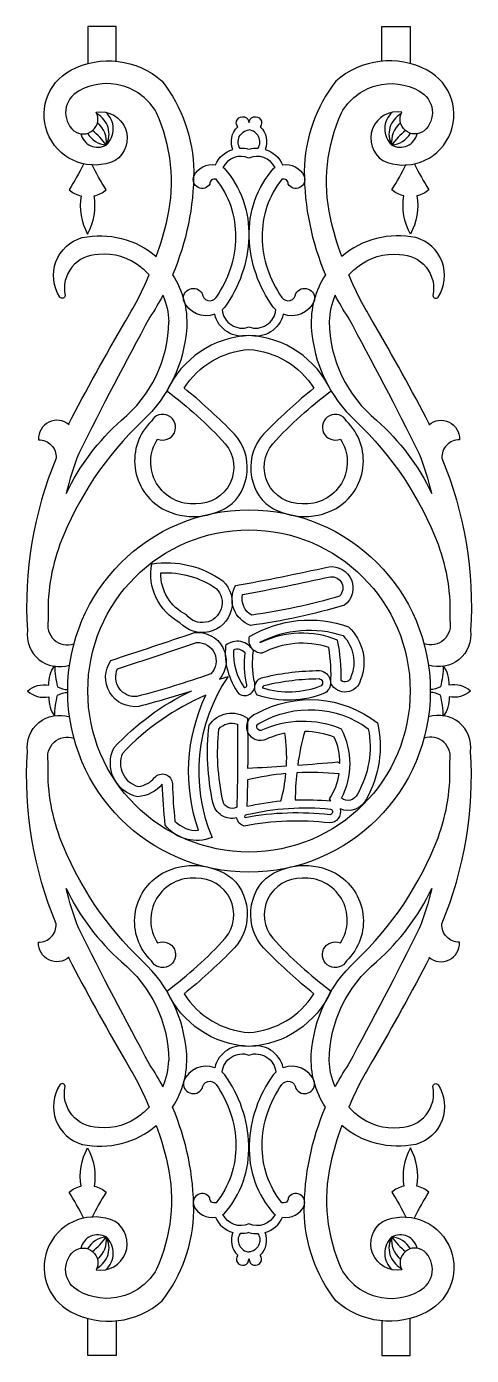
# Model space of a CAD drawing. Extents: x 126 to 346, y 914 to 1574.
import ezdxf

# ---------------------------------------------------------------- set-up
doc = ezdxf.new("R2010")
doc.units = 0
doc.header["$LTSCALE"] = 0.85
doc.header["$MEASUREMENT"] = 0
for name, color, linetype in [('3', 3, 'CONTINUOUS'), ('4', 4, 'CONTINUOUS'), ('7', 7, 'CONTINUOUS')]:
    doc.layers.add(name, color=color, linetype=linetype)

msp = doc.modelspace()

# ---------------------------------------------------------------- linework, layer by layer
at = {"layer": '3'}
for points in [[(125.95, 1244.29, -0.228191), (136.65, 1247.21, -0.191821), (139.55, 1256.75, 0.07153), (140.97, 1246.43, 0.162997), (145.97, 1245.07)], [(345.95, 1244.29, 0.228191), (335.25, 1247.21, 0.191821), (332.35, 1256.75, -0.07153), (330.93, 1246.43, -0.162997), (325.93, 1245.07)], [(125.95, 1244.29, 0.228191), (136.65, 1241.37, 0.191821), (139.55, 1231.83, -0.07153), (140.97, 1242.15, -0.162997), (145.97, 1243.52)], [(345.95, 1244.29, -0.228191), (335.25, 1241.37, -0.191821), (332.35, 1231.83, 0.07153), (330.93, 1242.15, 0.162997), (325.93, 1243.52)]]:
    msp.add_lwpolyline(points, format="xyb", dxfattribs=at)
for centre, radius, start, end in [((157.58, 1523.49), 10.98, 312.975, 48.67368), ((314.32, 1523.49), 10.98, 131.32632, 227.025), ((155.17, 1520.95), 11.31, 330.9808, 61.5382), ((153.62, 1517.12), 11.57, 351.74596, 52.33201), ((316.73, 1520.95), 11.31, 118.4618, 209.0192), ((318.29, 1517.12), 11.57, 127.66799, 188.25404), ((160.88, 1522.93), 8.56, 192.72415, 299.27236), ((165.86, 1526.9), 11.47, 209.0816, 266.02649), ((137.96, 1496.36), 33.16, 35.16319, 52.3336), ((333.94, 1496.36), 33.16, 127.6664, 144.83681), ((306.04, 1526.9), 11.47, 273.97351, 330.9184), ((311.02, 1522.93), 8.56, 240.72764, 347.27585), ((160.88, 965.65), 8.56, 60.72764, 167.27585), ((165.86, 961.68), 11.47, 93.97351, 150.9184), ((137.96, 992.22), 33.16, 307.6664, 324.83681), ((155.17, 967.64), 11.31, 298.4618, 29.0192), ((153.62, 971.46), 11.57, 307.66799, 8.25404), ((157.58, 965.09), 10.98, 311.32632, 47.025), ((314.32, 965.09), 10.98, 132.975, 228.67368), ((316.73, 967.64), 11.31, 150.9808, 241.5382), ((318.29, 971.46), 11.57, 171.74596, 232.33201), ((311.02, 965.65), 8.56, 12.72415, 119.27236), ((306.04, 961.68), 11.47, 29.0816, 86.02649), ((333.94, 992.22), 33.16, 215.16319, 232.3336)]:
    msp.add_arc(centre, radius, start, end, dxfattribs=at)
at = {"layer": '4'}
for points in [[(169.97, 1557.11), (169.97, 1574.3), (155.97, 1574.3), (155.97, 1555.95)], [(301.93, 1557.11), (301.93, 1574.3), (315.93, 1574.3), (315.93, 1555.95)], [(169.97, 931.48), (169.97, 914.29), (155.97, 914.29), (155.97, 932.64)], [(301.93, 931.48), (301.93, 914.29), (315.93, 914.29), (315.93, 932.64)]]:
    msp.add_lwpolyline(points, dxfattribs=at)
for points in [[(146.34, 1376.72, -0.012032), (174.07, 1427.07, 0.038989), (186.42, 1451, 0.039572), (182.24, 1454.75, 0.202523), (161.19, 1461.07, 0.478902), (144.71, 1440.66, -0.715206), (142.12, 1439.94, -0.506749), (153.14, 1469.51, -0.231929), (189.95, 1460.08, 0.028893), (195.55, 1479.24, 0.160402), (190.05, 1531.5, 0.416933), (151.35, 1542.22, 0.525567), (149.03, 1522.52, 0.802641), (160.16, 1531.82, -0.808395), (169.56, 1507.74, -0.967127), (147.46, 1552.62, -0.312495), (192.8, 1547.21, -0.164388), (208.53, 1502.42, -0.100043), (198, 1450.95, -0.160743), (205.02, 1424.82), (205.02, 1424.82, -0.190914), (183.09, 1378.45, 0.112559), (142.13, 1317.14, 0.101952), (136.34, 1279.39, 0.595993), (149.04, 1267.66)], [(325.56, 1376.72, 0.012032), (297.83, 1427.07, -0.038989), (285.48, 1451, -0.039572), (289.66, 1454.75, -0.202523), (310.72, 1461.07, -0.478902), (327.19, 1440.66, 0.715206), (329.78, 1439.94, 0.506749), (318.77, 1469.51, 0.231929), (281.95, 1460.08, -0.028893), (276.35, 1479.24, -0.160402), (281.85, 1531.5, -0.416933), (320.55, 1542.22, -0.525567), (322.87, 1522.52, -0.802641), (311.74, 1531.82, 0.808395), (302.34, 1507.74, 0.967127), (324.44, 1552.62, 0.312495), (279.1, 1547.21, 0.164388), (263.38, 1502.42, 0.100043), (273.9, 1450.95, 0.160743), (266.88, 1424.82), (266.88, 1424.82, 0.190914), (288.81, 1378.45, -0.112559), (329.78, 1317.14, -0.101952), (335.56, 1279.39, -0.595993), (322.86, 1267.66)], [(235.96, 1526.41, -1.402274), (241.57, 1524.47, -0.305745), (244, 1513.22, -0.215509), (252.65, 1505.67, -0.330987), (263.29, 1499.99, -0.916772), (255.37, 1496.03, 0.569652), (252.29, 1498.45, 0.1766), (242.49, 1469.71, 0.154248), (252.25, 1439.81, 0.718568), (259.17, 1441.7, -0.863999), (268.4, 1438.2, -0.410044), (252.95, 1431.39, -0.418204), (235.95, 1420.92, -0.418204), (218.95, 1431.39, -0.410044), (203.5, 1438.2, -0.863999), (212.73, 1441.7, 0.718568), (219.65, 1439.81, 0.154248), (229.41, 1469.71, 0.1766), (219.61, 1498.45, 0.569652), (216.53, 1496.03, -0.916772), (208.61, 1499.99, -0.330987), (219.25, 1505.67, -0.215509), (227.9, 1513.22, -0.305745), (230.33, 1524.47, -1.402274), (235.94, 1526.41)], [(231.49, 1513.81, -0.562171), (235.94, 1522.93)], [(240.41, 1513.81, 0.562171), (235.96, 1522.93)], [(235.95, 1513.23, 0.081164), (231.49, 1513.81, 0.081164)], [(153.73, 1505.95, -0.032775), (146.63, 1493.26, 0.143034), (152.57, 1490.29, 0.170034), (155.83, 1471.23, 0.170034), (159.09, 1490.29, 0.143034), (165.03, 1493.26, -0.032775), (157.94, 1505.95)], [(318.18, 1505.95, 0.032775), (325.27, 1493.26, -0.143034), (319.33, 1490.29, -0.170034), (316.07, 1471.23, -0.170034), (312.81, 1490.29, -0.143034), (306.87, 1493.26, 0.032775), (313.96, 1505.95)], [(193.19, 1440.82, -0.023803), (186.77, 1429.95, 0.009514), (151.51, 1362.32, 0.036938), (145.2, 1342.35, -0.100673), (172.65, 1378.79, 0.220523), (196.16, 1427.77)], [(193.19, 1440.82, -0.094951), (196.16, 1427.77)], [(275.74, 1427.77, 0.220523), (299.25, 1378.79, -0.100673), (326.7, 1342.35, 0.036938), (320.39, 1362.32, 0.009514), (285.13, 1429.95, -0.023803), (278.71, 1440.82)], [(278.71, 1440.82, 0.094951), (275.74, 1427.77)], [(146.63, 1376.47, 0.666451), (131.48, 1369.1, -0.429494), (140.23, 1359.97, 0.114672), (125.93, 1274.38)], [(325.27, 1376.47, -0.666451), (340.42, 1369.1, 0.429494), (331.67, 1359.97, -0.114672), (345.97, 1274.38)], [(125.93, 1274.38, 0.550998), (146.88, 1257.2, 0.550998)], [(345.97, 1274.38, -0.550998), (325.02, 1257.2, -0.550998)], [(125.93, 1214.21, -0.550998), (146.88, 1231.38, -0.550998)], [(345.97, 1214.21, 0.550998), (325.02, 1231.38, 0.550998)], [(146.34, 1111.87, 0.012032), (174.07, 1061.51, -0.038989), (186.42, 1037.59, -0.039572), (182.24, 1033.83, -0.202523), (161.19, 1027.51, -0.478902), (144.71, 1047.93, 0.715206), (142.12, 1048.65, 0.506749), (153.14, 1019.08, 0.231929), (189.95, 1028.5, -0.028893), (195.55, 1009.34, -0.160402), (190.05, 957.09, -0.416933), (151.35, 946.36, -0.525567), (149.03, 966.07, -0.802641), (160.16, 956.77, 0.808395), (169.56, 980.84, 0.967127), (147.46, 935.96, 0.312495), (192.8, 941.37, 0.164388), (208.53, 986.16, 0.100043), (198, 1037.63, 0.160743), (205.02, 1063.76), (205.02, 1063.76, 0.190914), (183.09, 1110.13, -0.112559), (142.13, 1171.44, -0.101952), (136.34, 1209.2, -0.595993), (149.04, 1220.92)], [(325.56, 1111.87, -0.012032), (297.83, 1061.51, 0.038989), (285.48, 1037.59, 0.039572), (289.66, 1033.83, 0.202523), (310.72, 1027.51, 0.478902), (327.19, 1047.93, -0.715206), (329.78, 1048.65, -0.506749), (318.77, 1019.08, -0.231929), (281.95, 1028.5, 0.028893), (276.35, 1009.34, 0.160402), (281.85, 957.09, 0.416933), (320.55, 946.36, 0.525567), (322.87, 966.07, 0.802641), (311.74, 956.77, -0.808395), (302.34, 980.84, -0.967127), (324.44, 935.96, -0.312495), (279.1, 941.37, -0.164388), (263.38, 986.16, -0.100043), (273.9, 1037.63, -0.160743), (266.88, 1063.76), (266.88, 1063.76, -0.190914), (288.81, 1110.13, 0.112559), (329.78, 1171.44, 0.101952), (335.56, 1209.2, 0.595993), (322.86, 1220.92)], [(146.63, 1112.11, -0.666451), (131.48, 1119.49, 0.429494), (140.23, 1128.61, -0.114672), (125.93, 1214.21)], [(325.27, 1112.11, 0.666451), (340.42, 1119.49, -0.429494), (331.67, 1128.61, 0.114672), (345.97, 1214.21)], [(193.19, 1047.77, 0.023803), (186.77, 1058.63, -0.009514), (151.51, 1126.27, -0.036938), (145.2, 1146.23, 0.100673), (172.65, 1109.79, -0.220523), (196.16, 1060.81)], [(275.74, 1060.81, -0.220523), (299.25, 1109.79, 0.100673), (326.7, 1146.23, -0.036938), (320.39, 1126.27, -0.009514), (285.13, 1058.63, 0.023803), (278.71, 1047.77)], [(235.96, 962.18, 1.402274), (241.57, 964.11, 0.305745), (244, 975.36, 0.215509), (252.65, 982.91, 0.330987), (263.29, 988.6, 0.916772), (255.37, 992.55, -0.569652), (252.29, 990.14, -0.1766), (242.49, 1018.87, -0.154248), (252.25, 1048.77, -0.718568), (259.17, 1046.88, 0.863999), (268.4, 1050.39, 0.410044), (252.95, 1057.19, 0.418204), (235.95, 1067.66, 0.418204), (218.95, 1057.19, 0.410044), (203.5, 1050.39, 0.863999), (212.73, 1046.88, -0.718568), (219.65, 1048.77, -0.154248), (229.41, 1018.87, -0.1766), (219.61, 990.14, -0.569652), (216.53, 992.55, 0.916772), (208.61, 988.6, 0.330987), (219.25, 982.91, 0.215509), (227.9, 975.36, 0.305745), (230.33, 964.11, 1.402274), (235.94, 962.18)], [(193.19, 1047.77, 0.094951), (196.16, 1060.81)], [(278.71, 1047.77, -0.094951), (275.74, 1060.81)], [(153.73, 982.64, 0.032775), (146.63, 995.32, -0.143034), (152.57, 998.29, -0.170034), (155.83, 1017.35, -0.170034), (159.09, 998.29, -0.143034), (165.03, 995.32, 0.032775), (157.94, 982.64)], [(318.18, 982.64, -0.032775), (325.27, 995.32, 0.143034), (319.33, 998.29, 0.170034), (316.07, 1017.35, 0.170034), (312.81, 998.29, 0.143034), (306.87, 995.32, -0.032775), (313.96, 982.64)], [(231.49, 974.77, 0.562171), (235.94, 965.66)], [(235.95, 975.36, -0.081164), (231.49, 974.77, -0.081164)], [(240.41, 974.77, -0.562171), (235.96, 965.66)]]:
    msp.add_lwpolyline(points, format="xyb", dxfattribs=at)
for points in [[(235.95, 1425.09, 0.488459), (249.27, 1433.61, -0.037873), (248, 1434.92, -0.150418), (236.09, 1469.71, -0.195233), (248.34, 1503.94, -0.016049), (248.88, 1504.3, 0.401215), (235.95, 1508.97, 0.401215), (223.02, 1504.3, -0.016049), (223.57, 1503.94, -0.195233), (235.81, 1469.71, -0.150418), (223.9, 1434.92, -0.037873), (222.63, 1433.61, 0.488459)], [(235.95, 1413.91, -0.241998), (268.11, 1394.65, 0.029294), (244.94, 1373.67, 0.43008), (244.26, 1337.35, 0.291417), (278.86, 1334.8, 0.500031), (284.38, 1378.32, 2.277876), (281.32, 1369.43, -0.621963), (262.27, 1337.27, -0.647098), (247.74, 1367.12, -0.048804), (276.77, 1393.32, 0.276294), (235.95, 1420.92, 0.276294), (195.13, 1393.32, -0.048804), (224.16, 1367.12, -0.647098), (209.63, 1337.27, -0.621963), (190.59, 1369.43, 2.277876), (187.52, 1378.32, 0.500031), (193.04, 1334.8, 0.291417), (227.64, 1337.35, 0.43008), (226.97, 1373.67, 0.029294), (203.8, 1394.65, -0.241998)], [(235.95, 1074.68, 0.241998), (268.11, 1093.93, -0.029294), (244.94, 1114.91, -0.43008), (244.26, 1151.23, -0.291417), (278.86, 1153.79, -0.500031), (284.38, 1110.27, -2.277876), (281.32, 1119.16, 0.621963), (262.27, 1151.32, 0.647098), (247.74, 1121.46, 0.048804), (276.77, 1095.26, -0.276294), (235.95, 1067.66, -0.276294), (195.13, 1095.26, 0.048804), (224.16, 1121.46, 0.647098), (209.63, 1151.32, 0.621963), (190.59, 1119.16, -2.277876), (187.52, 1110.27, -0.500031), (193.04, 1153.79, -0.291417), (227.64, 1151.23, -0.43008), (226.97, 1114.91, -0.029294), (203.8, 1093.93, 0.241998)], [(235.95, 1063.49, -0.488459), (249.27, 1054.97, 0.037873), (248, 1053.67, 0.150418), (236.09, 1018.87, 0.195233), (248.34, 984.64, 0.016049), (248.88, 984.29, -0.401215), (235.95, 979.61, -0.401215), (223.02, 984.29, 0.016049), (223.57, 984.64, 0.195233), (235.81, 1018.87, 0.150418), (223.9, 1053.67, 0.037873), (222.63, 1054.97, -0.488459)]]:
    msp.add_lwpolyline(points, format="xyb", close=True, dxfattribs=at)
for radius in [90, 80]:
    msp.add_circle((235.95, 1244.3), radius, dxfattribs=at)
for centre, start, end in [((239.97, 1499.88), 88.20258, 106.76332), ((239.97, 988.71), 253.23668, 271.79742)]:
    msp.add_arc(centre, 13.94, start, end, dxfattribs=at)
at = {"layer": '7'}
for points in [[(187.64, 1307.49, -0.194967), (222.88, 1299.02, -1.046923), (201.66, 1278.22, -0.326244), (187.64, 1307.49, -4.418588)], [(236.67, 1276.86, -0.456933), (229.2, 1296.64, 0.010149), (275.51, 1305.97, -0.771789), (283.35, 1286.94, -0.040368), (236.67, 1276.86, 3.19108)], [(236.25, 1271.35, -0.223654), (285.35, 1276.17, -0.307305), (291.37, 1249.82, -0.681305), (276.56, 1247.97, 0.05297), (275.55, 1265.86, 0.205959), (242.31, 1263.02, -0.48722), (236.25, 1271.35, -2.825015)], [(207.47, 1244.29, -0.015193), (181.25, 1236.62, -0.650437), (167.41, 1259.49, 0.003154), (208.86, 1273.3, -0.679708), (221.26, 1250.09, -0.008871), (225.57, 1251.47, 0.254867), (217.6, 1171.61, -0.339279), (194.38, 1177.64, -0.018979), (192.93, 1198.08, -0.202059), (180.73, 1191.77, -0.492402), (168.96, 1216.15, -0.093824), (207.1, 1244.29)], [(224.34, 1266.87, 0.186783), (230.9, 1242.9, 0.752711), (238.49, 1249.28, -0.080359), (238.15, 1264.11, 0.487584), (224.34, 1266.87, 0.516935)], [(243.53, 1251.19, -0.056502), (271.01, 1254.44, -0.6968), (273.79, 1243.35, -0.184102), (240.21, 1242.28, -0.617127), (243.53, 1251.19, 1.028104)]]:
    msp.add_lwpolyline(points, format="xyb", dxfattribs=at)
for points in [[(192.18, 1302.94, -0.17008), (219.69, 1295.15, -1.075963), (204.85, 1282.2, -0.293122)], [(237.38, 1282.01, -0.349463), (232.8, 1292.21, 0.009508), (276.35, 1301.04, -0.707325), (280.91, 1291.43, -0.038292)], [(241.41, 1268.51, -0.203627), (282.66, 1271.81, -0.29814), (286.57, 1251.3, -0.584742), (281.63, 1249.52, 0.05614), (279.96, 1269.56, 0.212083), (241.65, 1268.3, -0.052425)], [(170.74, 1255.32, 0.002976), (209.9, 1268.37, -0.68824), (216.98, 1252.81, -0.021567), (180.33, 1241.54, -0.585519)], [(228.19, 1264.61, 0.16314), (233.57, 1246.04, 0.693782), (234.68, 1247.91, -0.07627), (234, 1263.19, 0.337987)], [(244.13, 1247.22, -0.056591), (270.75, 1250.44, -0.614705), (271.78, 1246.84, -0.172901), (242.82, 1245.64, -0.480123)], [(214.49, 1242.15, 0.104074), (173.15, 1213.31, 0.457522), (181.06, 1196.84, 0.187313), (189.09, 1201.28, -0.689219), (197.92, 1198.24, 0.017536), (199.18, 1179.7, 0.224938), (210.91, 1175.09, -0.196283)], [(239.68, 1233.12, -0.302199), (299.66, 1228.44, -0.189495), (294.22, 1190.78, -0.405651), (281.19, 1185.7, -0.489884), (275.96, 1178.75, 0.078334), (233.6, 1177.19, -0.30309), (229.94, 1181.27, -0.43094), (218.06, 1188.84, -0.081281), (216.12, 1227.28, -0.428285), (235.16, 1230.77, -0.007605), (235.28, 1205.99, 0.004044), (254.56, 1207.1, 0.049528), (253.75, 1223.3, 0.061037), (243.39, 1219.85, -0.974704)], [(241.52, 1228.41, -0.296233), (295.16, 1225.57, -0.181206), (289.74, 1193.04, -0.503746), (281.9, 1191.05, 0.245275), (281.92, 1225.33, 0.209608), (241.84, 1224.65, -0.987601)], [(220.95, 1225.4, -0.314003), (230.21, 1227.8, -0.01273), (229.85, 1186.57, -0.513845), (222.96, 1189.83, -0.078497)], [(281.11, 1208.49, 0.10421), (278.28, 1221.39, 0.083701), (263.61, 1224.19, 0.034252), (260.12, 1207.48, 0.004142), (279.84, 1209.03, -0.103611)], [(234.87, 1187.01, -0.03294), (251.83, 1189.73, 0.041953), (254.29, 1203.26, 0.034534), (235.2, 1200.19, -0.004045)], [(276.55, 1189.68, -0.031315), (275.96, 1190.78, 0.104464), (280.71, 1203.14, 0.037647), (259.65, 1203.64, 0.027009), (258.94, 1190.19, -0.033772)], [(234.91, 1182.92, -0.082696), (276.39, 1185.67, -0.783896), (276.08, 1182.76, 0.075355), (234.12, 1181.36, -0.675662)]]:
    msp.add_lwpolyline(points, format="xyb", close=True, dxfattribs=at)

doc.saveas('drawing.dxf')
